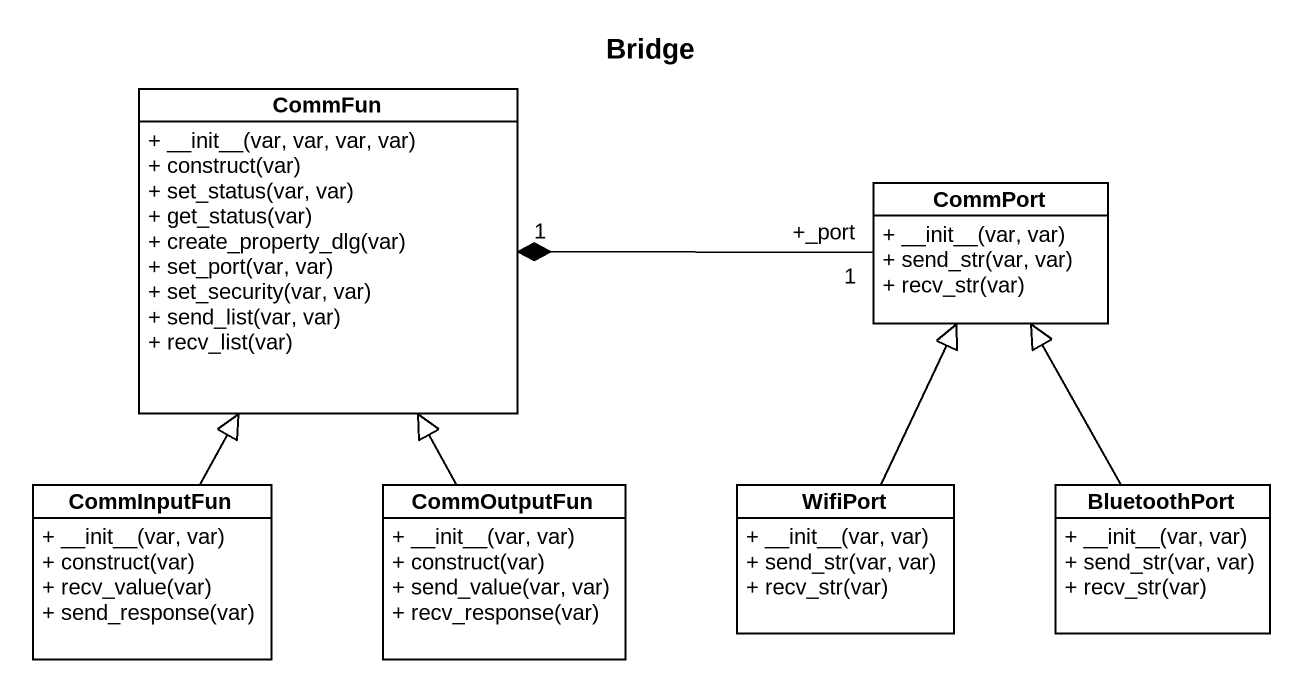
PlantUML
@startuml
title Bridge
hide circle
hide empty members
skinparam classAttributeIconSize 0
class CommFun {
  + ~__init~__(var, var, var, var)
  + construct(var)
  + set_status(var, var)
  + get_status(var)
  + create_property_dlg(var)
  + set_port(var, var)
  + set_security(var, var)
  + send_list(var, var)
  + recv_list(var)
}
class CommPort {
  + ~__init~__(var, var)
  + send_str(var, var)
  + recv_str(var)
}
class CommInputFun {
  + ~__init~__(var, var)
  + construct(var)
  + recv_value(var)
  + send_response(var)
}
class CommOutputFun {
  + ~__init~__(var, var)
  + construct(var)
  + send_value(var, var)
  + recv_response(var)
}
class WifiPort {
  + ~__init~__(var, var)
  + send_str(var, var)
  + recv_str(var)
}
class BluetoothPort {
  + ~__init~__(var, var)
  + send_str(var, var)
  + recv_str(var)
}
CommPort "+_port\n1" -left-* "1" CommFun
CommInputFun -up-|> CommFun
CommOutputFun -up-|> CommFun
WifiPort -up-|> CommPort
BluetoothPort -up-|> CommPort
@enduml
